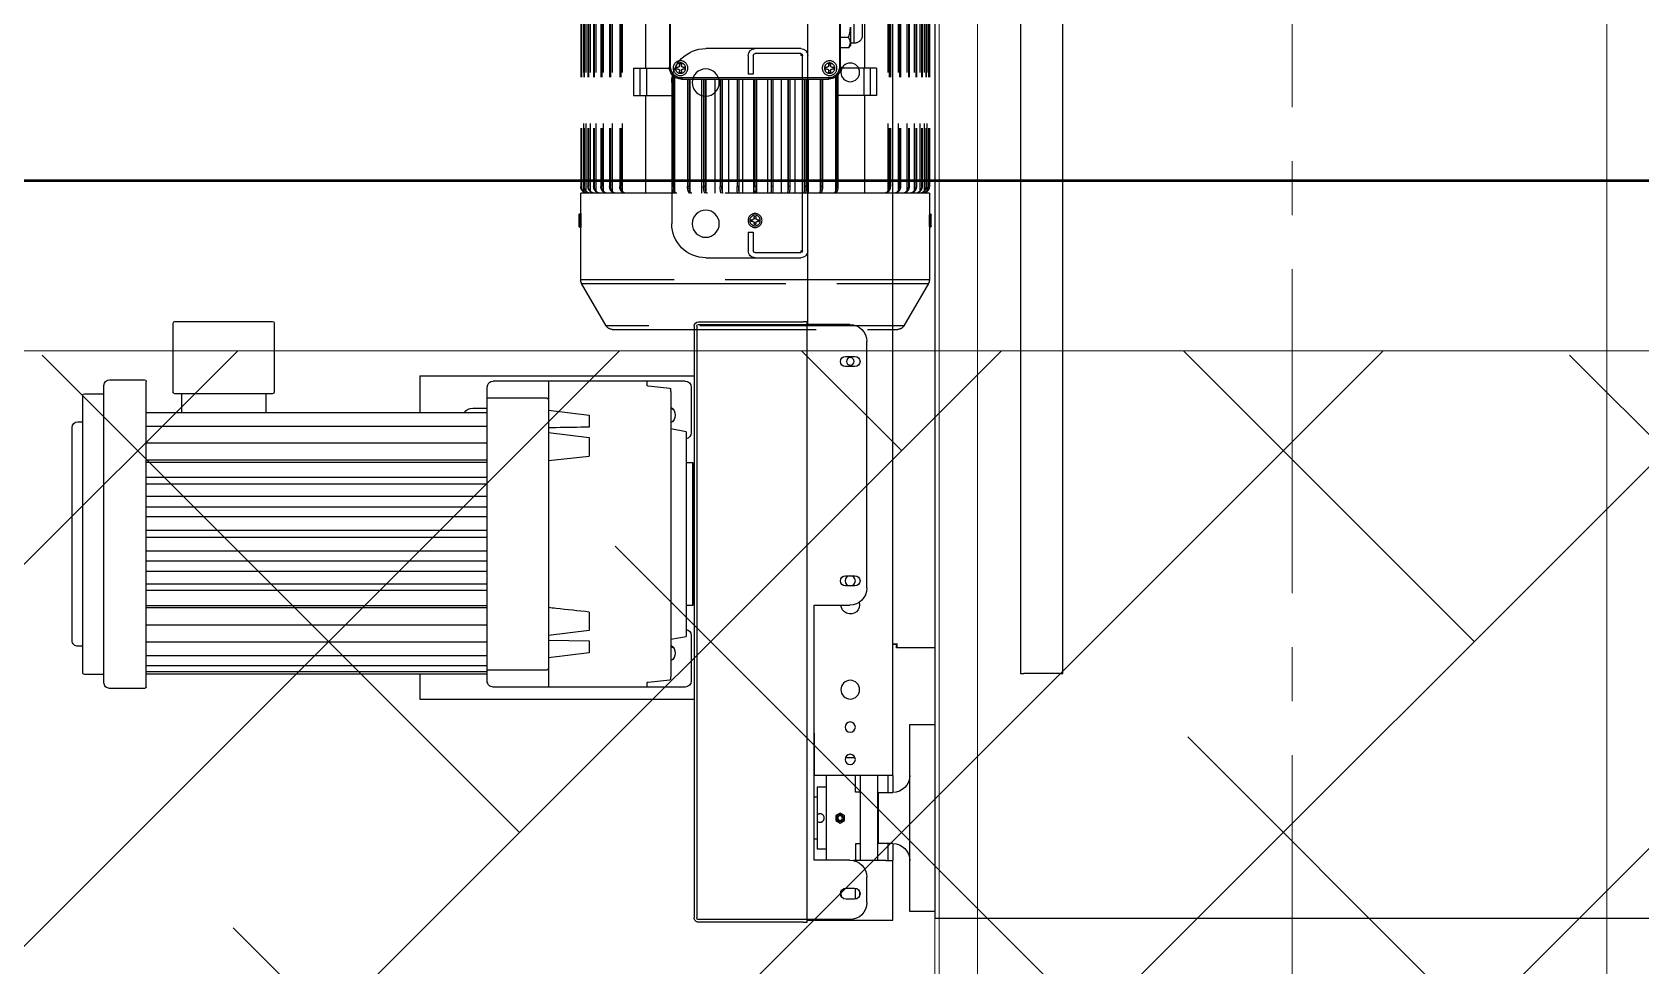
# Model space of a CAD drawing. Header units: millimetres. Extents: x 163705 to 1616509, y 81827 to 302547.
# Drawn here: x 225118 to 226064, y 147198 to 147747 of the extents above; entities that cross this region are included whole.
import ezdxf

# ---------------------------------------------------------------- set-up
doc = ezdxf.new("R2010")
doc.units = ezdxf.units.MM
doc.header["$LTSCALE"] = 10
doc.linetypes.add('ACAD_ISO02W100', pattern=[15, 12, -3])
doc.linetypes.add('CENTER2', pattern=[28.575, 19.05, -3.175, 3.175, -3.175])
for name, color, linetype, lineweight in [('1-中心线', 1, 'CENTER2', 0), ('1-填充', 8, 'Continuous', 18), ('1-虚线', 8, 'ACAD_ISO02W100', 0), ('1-设备轮廓', 2, 'Continuous', 18)]:
    doc.layers.add(name, color=color, linetype=linetype, lineweight=lineweight)

# ---------------------------------------------------------------- blocks, each defined once
blk = doc.blocks.new('A$C5A5F0ED2')
at = {"layer": '1-填充'}
h = blk.add_hatch(dxfattribs=at)
h.set_pattern_fill('ANSI38', color=256, scale=50)
h.paths.add_polyline_path([(100, 100), (5900, 100), (5900, 1900), (100, 1900)])
h.paths.add_polyline_path([(675, 1000.01, 1), (1325, 1000.01, 1)], flags=16)
h.paths.add_polyline_path([(3325, 1000, 0.677608), (2764.3, 776.23, 0.677608)], flags=16)
h.paths.add_polyline_path([(5325, 1000.01, 0.677608), (4764.3, 776.24, 0.677608)], flags=16)
for points in [[(0, 0), (6000, 0), (6000, 2000), (0, 2000)], [(100, 100), (5900, 100), (5900, 1900), (100, 1900)]]:
    blk.add_lwpolyline(points, close=True, dxfattribs=at)
blk = doc.blocks.new('A$C7121566b')
at = {"layer": '1-设备轮廓', "lineweight": 50, "ltscale": 5}
blk.add_lwpolyline([(4499.65, 7100.13), (47799.65, 7100.13)], dxfattribs=at)
blk.add_blockref('A$C5A5F0ED2', (10999.65, 5100.13))
blk = doc.blocks.new('A$Cb1654539')
at = {"lineweight": 25}
for p, q in [((-53.91, 342.03), (-68.34, 317.04)), ((121.13, 342.03), (-53.91, 342.03)), ((-50.36, 344.08), (117.58, 344.08)), ((135.56, 317.04), (121.13, 342.03)), ((-68.89, 314.99), (-68.89, 284.13)), ((136.11, 314.99), (-68.89, 314.99)), ((-68.34, 317.04), (135.56, 317.04)), ((136.11, 284.13), (136.11, 314.99)), ((-68.93, 284.18), (-68.93, 275.98)), ((136.15, 275.98), (136.15, 284.18)), ((-69.92, 276.97), (-69.92, 283.2)), ((-68.89, 275.98), (-68.89, 264.08)), ((31.2, 280.33), (31.2, 279.84)), ((32.13, 280.58), (31.44, 280.58)), ((31.44, 279.59), (32.13, 279.59)), ((33.12, 282.25), (33.12, 281.56)), ((33.12, 278.61), (33.12, 277.92)), ((33.85, 282.49), (33.36, 282.49)), ((33.36, 277.67), (33.85, 277.67)), ((34.1, 281.56), (34.1, 282.25)), ((34.1, 277.92), (34.1, 278.61)), ((35.77, 280.58), (35.08, 280.58)), ((35.08, 279.59), (35.77, 279.59)), ((36.02, 279.84), (36.02, 280.33)), ((136.11, 264.08), (136.11, 275.98)), ((137.13, 283.2), (137.13, 276.97)), ((136.11, 264.08), (-68.89, 264.08)), ((-68.89, 75.7), (-68.89, 259.98)), ((-68.35, 259.98), (-68.45, 259.98)), ((-68.45, 75.7), (-68.45, 259.98)), ((-68.35, 75.7), (-68.35, 259.98)), ((-67.87, 262.09), (-67.87, 262.7)), ((-67.33, 72.99), (-67.33, 262.7)), ((-66.82, 259.98), (-67.02, 259.98)), ((-67.02, 75.7), (-67.02, 259.98)), ((-66.82, 75.7), (-66.82, 259.98)), ((-65.82, 72.99), (-65.82, 262.7)), ((-64.33, 259.98), (-64.63, 259.98)), ((-64.63, 75.7), (-64.63, 259.98)), ((-64.33, 75.7), (-64.33, 259.98)), ((-63.35, 72.99), (-63.35, 262.7)), ((-60.89, 259.98), (-61.29, 259.98)), ((-61.29, 75.7), (-61.29, 259.98)), ((-60.89, 75.7), (-60.89, 259.98)), ((-59.95, 72.99), (-59.95, 262.7)), ((-56.55, 259.98), (-57.03, 259.98)), ((-57.03, 75.7), (-57.03, 259.98)), ((-56.55, 75.7), (-56.55, 259.98)), ((-55.64, 72.99), (-55.64, 262.7)), ((-51.9, 75.7), (-51.9, 259.98)), ((-51.33, 259.98), (-51.9, 259.98)), ((-51.33, 75.7), (-51.33, 259.98)), ((-50.48, 72.99), (-50.48, 262.7)), ((-45.3, 259.98), (-45.95, 259.98)), ((-45.95, 75.7), (-45.95, 259.98)), ((-45.3, 75.7), (-45.3, 259.98)), ((-44.51, 72.99), (-44.51, 262.7)), ((-30.87, 206.48), (-30.87, 264.08)), ((-15.16, 194.25), (-15.16, 259.98)), ((-14.26, 259.98), (-15.16, 259.98)), ((-14.26, 195.19), (-14.26, 259.98)), ((-13.77, 195.58), (-13.77, 262.7)), ((-6.09, 196.97), (-6.09, 259.98)), ((-5.14, 259.98), (-6.09, 259.98)), ((-5.33, 263.53), (-5.33, 264.08)), ((-5.14, 196.97), (-5.14, 259.98)), ((-4.75, 196.97), (-4.75, 262.7)), ((2.16, 196.97), (2.16, 264.08)), ((4.34, 259.98), (3.36, 259.98)), ((3.36, 196.97), (3.36, 259.98)), ((4.34, 196.97), (4.34, 259.98)), ((4.64, 196.97), (4.64, 262.7)), ((9.95, 196.97), (9.95, 264.08)), ((14.11, 259.98), (13.11, 259.98)), ((13.11, 196.97), (13.11, 259.98)), ((14.11, 196.97), (14.11, 259.98)), ((14.31, 196.97), (14.31, 262.7)), ((17.97, 196.97), (17.97, 264.08)), ((23.05, 196.97), (23.05, 259.98)), ((24.07, 259.98), (23.05, 259.98)), ((24.07, 196.97), (24.07, 259.98)), ((24.17, 196.97), (24.17, 262.7)), ((26.14, 196.97), (26.14, 264.08)), ((32.83, 264.08), (32.83, 196.97)), ((33.1, 262.7), (33.1, 259.98)), ((34.12, 259.98), (33.1, 259.98)), ((33.1, 196.97), (33.1, 259.98)), ((34.12, 259.98), (34.12, 262.7)), ((34.12, 196.97), (34.12, 259.98)), ((34.38, 196.97), (34.38, 264.08)), ((41.07, 264.08), (41.07, 196.97)), ((43.04, 196.97), (43.04, 262.7)), ((44.16, 259.98), (43.14, 259.98)), ((43.14, 196.97), (43.14, 259.98)), ((44.16, 196.97), (44.16, 259.98)), ((49.24, 264.08), (49.24, 196.97)), ((52.9, 196.97), (52.9, 262.7)), ((53.1, 196.97), (53.1, 259.98)), ((54.11, 259.98), (53.1, 259.98)), ((54.11, 196.97), (54.11, 259.98)), ((57.26, 264.08), (57.26, 196.97)), ((62.57, 196.97), (62.57, 262.7)), ((62.87, 196.97), (62.87, 259.98)), ((63.85, 259.98), (62.87, 259.98)), ((63.85, 196.97), (63.85, 259.98)), ((65.05, 264.08), (65.05, 196.97)), ((71.97, 196.97), (71.97, 262.7)), ((72.36, 196.97), (72.36, 259.98)), ((73.31, 259.98), (72.36, 259.98)), ((72.54, 264.08), (72.54, 263.53)), ((73.31, 196.97), (73.31, 259.98)), ((80.99, 195.58), (80.99, 262.7)), ((81.47, 195.19), (81.47, 259.98)), ((82.38, 259.98), (81.47, 259.98)), ((82.38, 194.25), (82.38, 259.98)), ((98.08, 264.08), (98.08, 206.48)), ((111.72, 72.99), (111.72, 262.7)), ((113.17, 259.98), (112.52, 259.98)), ((112.52, 75.7), (112.52, 259.98)), ((113.17, 75.7), (113.17, 259.98)), ((117.7, 72.99), (117.7, 262.7)), ((118.55, 75.7), (118.55, 259.98)), ((119.12, 259.98), (118.55, 259.98)), ((119.12, 75.7), (119.12, 259.98)), ((122.86, 72.99), (122.86, 262.7)), ((123.76, 75.7), (123.76, 259.98)), ((124.25, 259.98), (123.76, 259.98)), ((124.25, 75.7), (124.25, 259.98)), ((127.16, 72.99), (127.16, 262.7)), ((128.11, 75.7), (128.11, 259.98)), ((128.5, 259.98), (128.11, 259.98)), ((128.5, 75.7), (128.5, 259.98)), ((130.56, 72.99), (130.56, 262.7)), ((131.55, 75.7), (131.55, 259.98)), ((131.84, 259.98), (131.55, 259.98)), ((131.84, 75.7), (131.84, 259.98)), ((133.03, 72.99), (133.03, 262.7)), ((134.24, 259.98), (134.04, 259.98)), ((134.04, 75.7), (134.04, 259.98)), ((134.24, 75.7), (134.24, 259.98)), ((134.54, 72.99), (134.54, 262.7)), ((135.08, 262.09), (135.08, 262.7)), ((135.56, 75.7), (135.56, 259.98)), ((135.66, 259.98), (135.56, 259.98)), ((135.66, 75.7), (135.66, 259.98)), ((136.11, 75.7), (136.11, 259.98)), ((-37.83, 190.48), (-37.83, 206.48)), ((-37.83, 206.48), (-34.05, 206.48)), ((-34.05, 190.48), (-34.05, 206.48)), ((-34.05, 206.48), (-30.27, 206.48)), ((-30.27, 206.48), (-15.16, 206.48)), ((-30.27, 190.48), (-30.27, 206.48)), ((97.49, 206.48), (82.38, 206.48)), ((97.49, 190.48), (97.49, 206.48)), ((101.27, 206.48), (97.49, 206.48)), ((101.27, 190.48), (101.27, 206.48)), ((105.05, 206.48), (101.27, 206.48)), ((105.05, 190.48), (105.05, 206.48)), ((-37.83, 190.48), (-34.05, 190.48)), ((-34.05, 190.48), (-30.27, 190.48)), ((-30.87, 142.48), (-30.87, 190.48)), ((-30.27, 190.48), (-16.7, 190.48)), ((-16.02, 189.74), (-16.74, 189.74)), ((-16.74, 103.51), (-16.74, 189.74)), ((-16.02, 189.74), (-16.02, 103.51)), ((-12.78, 190.73), (-12.78, 190.21)), ((-11.79, 190.99), (-12.52, 190.99)), ((-12.52, 189.95), (-11.79, 189.95)), ((-10.75, 192.76), (-10.75, 192.03)), ((-9.97, 193.02), (-10.49, 193.02)), ((-9.71, 192.03), (-9.71, 192.76)), ((-9.51, 196.25), (-9.51, 196.97)), ((-9.51, 196.97), (76.73, 196.97)), ((76.73, 196.25), (-9.51, 196.25)), ((-7.94, 190.99), (-8.67, 190.99)), ((-8.67, 189.95), (-7.94, 189.95)), ((-7.68, 190.21), (-7.68, 190.73)), ((74.9, 190.73), (74.9, 190.21)), ((75.89, 190.99), (75.16, 190.99)), ((75.16, 189.95), (75.89, 189.95)), ((76.73, 196.25), (76.73, 196.97)), ((76.93, 192.76), (76.93, 192.03)), ((77.71, 193.02), (77.19, 193.02)), ((77.97, 192.03), (77.97, 192.76)), ((79.74, 190.99), (79.01, 190.99)), ((79.01, 189.95), (79.74, 189.95)), ((80, 190.21), (80, 190.73)), ((83.95, 189.74), (83.23, 189.74)), ((83.23, 103.51), (83.23, 189.74)), ((97.49, 190.48), (83.92, 190.48)), ((83.95, 189.74), (83.95, 103.51)), ((101.27, 190.48), (97.49, 190.48)), ((98.08, 190.48), (98.08, 142.48)), ((105.05, 190.48), (101.27, 190.48)), ((-10.75, 188.9), (-10.75, 188.18)), ((-10.49, 187.92), (-9.97, 187.92)), ((-9.71, 188.18), (-9.71, 188.9)), ((76.93, 188.9), (76.93, 188.18)), ((77.19, 187.92), (77.71, 187.92)), ((77.97, 188.18), (77.97, 188.9)), ((88.55, 178.5), (83.95, 178.5)), ((88.55, 172.44), (83.95, 172.44)), ((89.69, 176.87), (88.55, 178.5)), ((89.69, 175.47), (89.69, 176.87)), ((91.81, 175.82), (89.69, 175.82)), ((89.69, 166.38), (89.69, 175.47)), ((91.81, 175.82), (91.81, 156.93)), ((96.76, 171.9), (96.76, 160.85))]:
    blk.add_line(p, q, dxfattribs=at)
for centre, radius in [((33.61, 280.08), 4.1), ((33.61, 280.08), 3.12), ((-10.23, 190.47), 4.34), ((-10.23, 190.47), 3.04), ((77.45, 190.47), 4.34), ((77.45, 190.47), 3.04)]:
    blk.add_circle(centre, radius, dxfattribs=at)
for centre, radius, start, end in [((-50.36, 339.98), 4.1, 90, 150), ((117.58, 339.98), 4.1, 30, 90), ((-64.79, 314.99), 4.1, 150, 180), ((132.01, 314.99), 4.1, 0, 30), ((-68.93, 283.2), 0.984, 90, 180), ((-171.34, 280.08), 102.53, 357.70834, 2.26369), ((136.15, 283.2), 0.984, 0, 90), ((-68.93, 276.97), 0.984, 180, 270), ((31.44, 280.33), 0.246, 90, 180), ((31.44, 279.84), 0.246, 180, 270), ((32.13, 281.56), 0.984, 270, 0), ((32.13, 278.61), 0.984, 0, 90), ((33.36, 282.25), 0.246, 90, 180), ((33.36, 277.92), 0.246, 180, 270), ((33.85, 282.25), 0.246, 0, 90), ((33.85, 277.92), 0.246, 270, 0), ((35.08, 281.56), 0.984, 180, 270), ((35.08, 278.61), 0.984, 90, 180), ((35.77, 280.33), 0.246, 0, 90), ((35.77, 279.84), 0.246, 270, 0), ((136.15, 276.97), 0.984, 270, 0), ((-64.79, 259.98), 4.1, 138.59038, 180), ((-64.34, 259.99), 4.11, 138.75419, 180.01878), ((-64.24, 259.99), 4.11, 138.75419, 180.01878), ((-64.79, 259.98), 4.1, 90, 138.59038), ((-62.88, 259.99), 4.15, 139.24653, 180.07379), ((-62.68, 259.99), 4.15, 139.24653, 180.07379), ((-60.42, 260), 4.21, 140.06995, 180.16101), ((-60.12, 260), 4.21, 140.06995, 180.16101), ((-56.99, 260), 4.3, 141.22836, 180.27389), ((-56.6, 260), 4.3, 141.22836, 180.27389), ((-52.6, 260.01), 4.43, 142.72643, 180.40351), ((-52.12, 260.01), 4.43, 142.72643, 180.40351), ((-47.3, 260.03), 4.6, 144.56872, 180.53896), ((-46.73, 260.03), 4.6, 144.56872, 180.53896), ((-41.11, 260.04), 4.84, 146.7586, 180.66779), ((-40.46, 260.04), 4.84, 146.7586, 180.66779), ((-7.92, 260.09), 7.24, 158.93163, 180.86347), ((-7.02, 260.09), 7.24, 158.93163, 180.86347), ((2.65, 260.1), 8.74, 162.75489, 180.78466), ((3.6, 260.1), 8.74, 162.75489, 180.78466), ((14.7, 260.11), 11.34, 166.82817, 180.64924), ((15.68, 260.11), 11.34, 166.82817, 180.64924), ((29.77, 260.12), 16.66, 171.10149, 180.46412), ((30.77, 260.12), 16.66, 171.10149, 180.46412), ((55.95, 260.12), 32.9, 175.51471, 180.24195), ((56.97, 260.12), 32.9, 175.51471, 180.24195), ((10.24, 260.12), 32.9, 359.75805, 4.48529), ((11.26, 260.12), 32.9, 359.75805, 4.48529), ((36.44, 260.12), 16.66, 359.53588, 8.89851), ((37.45, 260.12), 16.66, 359.53588, 8.89851), ((51.54, 260.11), 11.34, 359.35076, 13.17183), ((52.52, 260.11), 11.34, 359.35076, 13.17183), ((63.62, 260.1), 8.74, 359.21534, 17.24511), ((64.56, 260.1), 8.74, 359.21534, 17.24511), ((74.23, 260.09), 7.24, 359.13653, 21.06837), ((75.14, 260.09), 7.24, 359.13653, 21.06837), ((107.67, 260.04), 4.84, 359.33221, 33.2414), ((108.32, 260.04), 4.84, 359.33221, 33.2414), ((113.95, 260.03), 4.6, 359.46104, 35.43128), ((114.52, 260.03), 4.6, 359.46104, 35.43128), ((119.34, 260.01), 4.43, 359.59649, 37.27357), ((119.82, 260.01), 4.43, 359.59649, 37.27357), ((123.81, 260), 4.3, 359.72611, 38.77164), ((124.2, 260), 4.3, 359.72611, 38.77164), ((127.34, 260), 4.21, 359.83899, 39.93005), ((127.64, 260), 4.21, 359.83899, 39.93005), ((132.01, 259.98), 4.1, 41.40962, 90), ((129.89, 259.99), 4.15, 359.92621, 40.75347), ((130.09, 259.99), 4.15, 359.92621, 40.75347), ((131.45, 259.99), 4.11, 359.98122, 41.24581), ((131.55, 259.99), 4.11, 359.98122, 41.24581), ((132.01, 259.98), 4.1, 0, 41.40962), ((-9.51, 189.74), 7.23, 90, 180), ((-9.51, 189.74), 6.51, 90, 180), ((-12.52, 190.73), 0.26, 90, 180), ((-12.52, 190.21), 0.26, 180, 270), ((-11.79, 192.03), 1.04, 270, 0), ((-11.79, 188.9), 1.04, 0, 90), ((-10.49, 192.76), 0.26, 90, 180), ((-9.97, 192.76), 0.26, 0, 90), ((-8.67, 192.03), 1.04, 180, 270), ((-8.67, 188.9), 1.04, 90, 180), ((-7.94, 190.73), 0.26, 0, 90), ((-7.94, 190.21), 0.26, 270, 0), ((75.16, 190.73), 0.26, 90, 180), ((75.16, 190.21), 0.26, 180, 270), ((75.89, 192.03), 1.04, 270, 0), ((75.89, 188.9), 1.04, 0, 90), ((76.73, 189.74), 7.23, 0, 90), ((76.73, 189.74), 6.51, 0, 90), ((77.19, 192.76), 0.26, 90, 180), ((77.71, 192.76), 0.26, 360, 90), ((79.01, 192.03), 1.04, 180, 270), ((79.01, 188.9), 1.04, 90, 180), ((79.74, 190.73), 0.26, 0, 90), ((79.74, 190.21), 0.26, 270, 0), ((-10.49, 188.18), 0.26, 180, 270), ((-9.97, 188.18), 0.26, 270, 0), ((77.19, 188.18), 0.26, 180, 270), ((77.71, 188.18), 0.26, 270, 0), ((91.81, 170.74), 5.09, 13.21264, 90)]:
    blk.add_arc(centre, radius, start, end, dxfattribs=at)
for centre, ratio, start_param, end_param in [((-64.37, 259.98), 0.9937, 0, 0.848062), ((-64.26, 259.98), 0.99667, 0, 0.848062), ((-63.01, 259.98), 0.977829, 0, 0.848062), ((-62.79, 259.98), 0.983741, 0, 0.848062), ((-60.72, 259.98), 0.952542, 0, 0.848062), ((-60.39, 259.98), 0.961339, 0, 0.848062), ((-57.52, 259.98), 0.918081, 0, 0.848062), ((-57.09, 259.98), 0.929678, 0, 0.848062), ((-53.44, 259.98), 0.874779, 0, 0.848062), ((-52.91, 259.98), 0.889064, 0, 0.848062), ((-48.52, 259.98), 0.823052, 0, 0.848062), ((-47.9, 259.98), 0.839887, 0, 0.848062), ((-42.81, 259.98), 0.763398, 0, 0.848062), ((-42.1, 259.98), 0.782622, 0, 0.848062), ((-13.27, 259.98), 0.458034, 0, 0.848062), ((-12.28, 259.98), 0.484759, 0, 0.848062), ((-4.56, 259.98), 0.368685, 0, 0.848062), ((-3.53, 259.98), 0.396682, 0, 0.848062), ((4.51, 259.98), 0.275786, 0, 0.848062), ((5.58, 259.98), 0.304784, 0, 0.848062), ((13.86, 259.98), 0.18023, 0, 0.848062), ((14.96, 259.98), 0.209951, 0, 0.848062), ((23.41, 259.98), 0.082939, 0, 0.848062), ((24.52, 259.98), 0.113096, 0, 0.848062), ((33.05, 259.98), 0.015152, 5.435123, 6.283185), ((34.17, 259.98), 0.015152, 0, 0.848062), ((42.7, 259.98), 0.113096, 5.435123, 6.283185), ((43.81, 259.98), 0.082939, 5.435123, 6.283185), ((52.26, 259.98), 0.209951, 5.435123, 6.283185), ((53.35, 259.98), 0.18023, 5.435123, 6.283185), ((61.64, 259.98), 0.304784, 5.435123, 6.283185), ((62.71, 259.98), 0.275786, 5.435123, 6.283185), ((70.75, 259.98), 0.396682, 5.435123, 6.283185), ((71.78, 259.98), 0.368685, 5.435123, 6.283185), ((79.5, 259.98), 0.484759, 5.435123, 6.283185), ((80.49, 259.98), 0.458034, 5.435123, 6.283185), ((109.32, 259.98), 0.782622, 5.435123, 6.283185), ((110.03, 259.98), 0.763398, 5.435123, 6.283185), ((115.11, 259.98), 0.839887, 5.435123, 6.283185), ((115.74, 259.98), 0.823052, 5.435123, 6.283185), ((120.13, 259.98), 0.889064, 5.435123, 6.283185), ((120.65, 259.98), 0.874779, 5.435123, 6.283185), ((124.3, 259.98), 0.929678, 5.435123, 6.283185), ((124.73, 259.98), 0.918081, 5.435123, 6.283185), ((127.61, 259.98), 0.961339, 5.435123, 6.283185), ((127.93, 259.98), 0.952542, 5.435123, 6.283185), ((130.01, 259.98), 0.983741, 5.435123, 6.283185), ((130.23, 259.98), 0.977829, 5.435123, 6.283185), ((131.48, 259.98), 0.99667, 5.435123, 6.283185), ((131.59, 259.98), 0.9937, 5.435123, 6.283185)]:
    blk.add_ellipse(centre, major_axis=(0, 4.1), ratio=ratio, start_param=start_param, end_param=end_param, dxfattribs=at)
for points, knots in [([(136.11, 275.98), (136.11, 276.03), (136.1, 276.12), (136.08, 276.83), (136.05, 277.87), (136.03, 279.17), (136.02, 280.57), (136.04, 281.91), (136.07, 283.06), (136.09, 283.84), (136.11, 284.21), (136.11, 284.15), (136.11, 284.13)], [0, 0, 0, 0, 0.880637, 1.761257, 2.642319, 3.52367, 4.40454, 5.28491, 6.165541, 7.046787, 7.928042, 8.20633, 8.20633, 8.20633, 8.20633]), ([(88.55, 178.5), (88.86, 178.01), (89.5, 177.03), (89.62, 175.99), (89.69, 175.47)], [0, 0, 0, 0, 1.619128, 3.280618, 3.280618, 3.280618, 3.280618]), ([(89.69, 175.47), (89.68, 175.37), (89.67, 174.81), (89.4, 173.78), (88.83, 172.89), (88.55, 172.44)], [0, 0, 0, 0, 0.321217, 1.785505, 3.286132, 3.286132, 3.286132, 3.286132]), ([(88.55, 172.44), (88.72, 171.93), (89.12, 170.7), (89.58, 168.67), (89.65, 167.15), (89.69, 166.38)], [0, 0, 0, 0, 1.613588, 3.884306, 6.194764, 6.194764, 6.194764, 6.194764])]:
    blk.add_open_spline(points, degree=3, knots=knots, dxfattribs=at)
blk = doc.blocks.new('A$Ce0621208')
for p, q in [((1899.79, 815.05), (-1114.06, 815.05)), ((1899.79, 812.55), (-1114.06, 812.55)), ((-954.06, 790.05), (1649.79, 790.05)), ((-954.06, 420.05), (1649.79, 420.05))]:
    blk.add_line(p, q)
at = {"layer": '1-中心线'}
blk.add_line((-1187.96, 605.05), (1951.97, 605.05), dxfattribs=at)
blk = doc.blocks.new('G$C126DDED6')
at = {"rotation": 90}
blk.add_blockref('A$Ce0621208', (1640.05, 2164.12), dxfattribs=at)
at = {"layer": '1-虚线'}
blk.add_blockref('A$Cb1654539', (685.59, 1238.98), dxfattribs=at)
blk = doc.blocks.new('11')
at = {"lineweight": 25}
for p, q in [((2101.49, -640.15), (2101.49, -643.07)), ((2233.49, -643.07), (2233.49, -640.15)), ((2084.99, -644.07), (2084.99, -655.52)), ((2249.99, -655.52), (2249.99, -644.07)), ((2076.74, -658.82), (2076.74, -679.42)), ((2258.24, -679.42), (2258.24, -658.82)), ((2095.93, -680.42), (2095.93, -880.85)), ((2103.95, -680.42), (2103.95, -880.85)), ((2113.84, -680.42), (2113.84, -880.85)), ((2124.04, -880.85), (2124.04, -680.42)), ((2125.29, -680.42), (2125.29, -880.85)), ((2134.26, -880.85), (2134.26, -680.42)), ((2137.96, -680.42), (2137.96, -880.85)), ((2145.49, -880.85), (2145.49, -680.42)), ((2151.46, -680.42), (2151.46, -880.85)), ((2157.39, -880.85), (2157.39, -680.42)), ((2165.38, -880.85), (2165.38, -680.42)), ((2169.59, -880.85), (2169.59, -680.42)), ((2177.59, -880.85), (2177.59, -680.42)), ((2183.52, -880.85), (2183.52, -680.42)), ((2189.48, -880.85), (2189.48, -680.42)), ((2197.02, -880.85), (2197.02, -680.42)), ((2200.71, -880.85), (2200.71, -680.42)), ((2209.69, -880.85), (2209.69, -680.42)), ((2210.93, -880.85), (2210.93, -680.42)), ((2221.14, -880.85), (2221.14, -680.42)), ((2231.03, -880.85), (2231.03, -680.42)), ((2239.04, -880.85), (2239.04, -680.42)), ((2244.95, -880.85), (2244.95, -680.42)), ((2248.57, -880.85), (2248.57, -680.42)), ((2249.79, -880.85), (2249.79, -680.42)), ((2042.49, -697.21), (2042.49, -754.63)), ((2084, -696.22), (2043.48, -696.22)), ((2084.99, -754.63), (2084.99, -697.21)), ((2084.99, -701.17), (2095.93, -701.17)), ((2043.48, -755.62), (2084, -755.62)), ((2084.99, -750.67), (2095.93, -750.67)), ((2074.49, -841.32), (2095.93, -841.32)), ((2074.49, -841.32), (2074.49, -1002.57)), ((2249.79, -841.32), (2264.49, -841.32)), ((2264.49, -841.32), (2264.49, -1002.57)), ((2093.49, -872.32), (2093.49, -880.85)), ((2077.49, -916.85), (2077.49, -884.45)), ((2087.47, -880.85), (2081.09, -880.85)), ((2087.47, -880.85), (2087.47, -915.85)), ((2096.12, -880.85), (2087.47, -880.85)), ((2238.77, -880.85), (2096.21, -880.85)), ((2243.63, -880.85), (2238.86, -880.85)), ((2244.95, -880.85), (2243.63, -880.85)), ((2246.71, -880.85), (2244.95, -880.85)), ((2248.57, -880.85), (2246.71, -880.85)), ((2247.5, -915.85), (2247.5, -880.85)), ((2249.79, -880.85), (2248.57, -880.85)), ((2253.89, -880.85), (2249.79, -880.85)), ((2257.49, -916.85), (2257.49, -884.45)), ((2077.49, -974.85), (2077.49, -916.85)), ((2077.49, -916.85), (2083.58, -916.85)), ((2083.58, -916.85), (2088.07, -916.85)), ((2094.69, -916.85), (2097.64, -940.85)), ((2107.83, -916.85), (2110.78, -940.85)), ((2124.23, -916.85), (2121.64, -940.85)), ((2224.2, -940.85), (2227.15, -916.85)), ((2229.98, -916.85), (2230.34, -940.85)), ((2237.34, -940.85), (2240.28, -916.85)), ((2246.99, -916.85), (2251.39, -916.85)), ((2251.39, -916.85), (2257.49, -916.85)), ((2257.49, -974.85), (2257.49, -916.85)), ((2097.64, -940.85), (2104.63, -940.85)), ((2110.78, -940.85), (2121.64, -940.85)), ((2213.33, -940.85), (2224.2, -940.85)), ((2230.34, -940.85), (2237.34, -940.85)), ((2080.25, -974.85), (2077.49, -974.85)), ((2077.49, -997.25), (2077.49, -974.85)), ((2081.84, -988.17), (2080.43, -975.53)), ((2254.54, -975.53), (2253.13, -988.17)), ((2257.49, -974.85), (2254.73, -974.85)), ((2257.49, -997.25), (2257.49, -974.85)), ((1901.99, -989.32), (1984.99, -989.32)), ((2083.58, -988.85), (2082.03, -988.85)), ((2083.58, -988.85), (2094.02, -988.85)), ((2094.02, -988.85), (2104.45, -988.85)), ((2104.45, -988.85), (2106.57, -988.85)), ((2107.29, -997.85), (2105.69, -988.85)), ((2106.57, -988.85), (2228.41, -988.85)), ((2229.29, -988.85), (2227.69, -997.85)), ((2228.41, -988.85), (2230.53, -988.85)), ((2230.53, -988.85), (2240.96, -988.85)), ((2240.96, -988.85), (2251.39, -988.85)), ((2252.95, -988.85), (2251.39, -988.85)), ((2081.09, -1000.85), (2107.89, -1000.85)), ((2107.29, -997.85), (2120.54, -997.85)), ((2120.54, -997.85), (2214.43, -997.85)), ((2125.49, -997.85), (2125.49, -1001.57)), ((2125.49, -1001.57), (2126.27, -1002.35)), ((2125.49, -1001.57), (2209.49, -1001.57)), ((2126.27, -1002.35), (2208.71, -1002.35)), ((2150.03, -1002.35), (2150.03, -1002.57)), ((2184.95, -1002.57), (2184.95, -1002.35)), ((2208.71, -1002.35), (2209.49, -1001.57)), ((2209.49, -1001.57), (2209.49, -997.85)), ((2214.43, -997.85), (2227.69, -997.85)), ((2227.09, -1000.85), (2253.89, -1000.85)), ((1881.99, -1038.32), (1881.99, -1009.32)), ((2004.99, -1009.32), (2004.99, -1038.32)), ((2042.74, -1005.07), (2042.74, -1066.57)), ((2044.24, -1005.07), (2044.24, -1066.57)), ((2045.24, -1002.57), (2393.24, -1002.57)), ((2045.24, -1004.07), (2393.24, -1004.07)), ((2394.24, -1066.57), (2394.24, -1005.07)), ((2395.74, -1066.57), (2395.74, -1005.07)), ((1881.99, -1065.32), (1881.99, -1038.32)), ((1884.99, -1065.32), (1884.99, -1038.32)), ((1885.99, -1034.32), (1896.99, -1034.32)), ((1885.99, -1037.32), (1896.99, -1037.32)), ((1896.99, -1037.32), (1896.99, -1034.32)), ((1989.99, -1034.32), (2000.99, -1034.32)), ((1989.99, -1034.32), (1989.99, -1037.32)), ((1989.99, -1037.32), (2000.99, -1037.32)), ((2001.99, -1038.32), (2001.99, -1065.32)), ((2004.99, -1038.32), (2004.99, -1065.32)), ((1884.99, -1065.32), (1885.99, -1065.32)), ((1885.99, -1066.32), (1885.99, -1065.32)), ((2000.99, -1066.32), (1885.99, -1066.32)), ((2000.99, -1065.32), (2000.99, -1066.32)), ((2000.99, -1065.32), (2001.99, -1065.32)), ((2042.74, -1069.07), (2042.74, -1066.57)), ((2044.24, -1066.57), (2044.24, -1069.07)), ((2394.24, -1069.07), (2394.24, -1066.57)), ((2395.74, -1066.57), (2395.74, -1069.07)), ((1885.99, -1069.32), (1800.99, -1069.32)), ((2000.99, -1069.32), (1885.99, -1069.32)), ((2044.24, -1069.32), (2000.99, -1069.32)), ((2044.24, -1069.07), (2042.74, -1069.07)), ((2394.24, -1069.07), (2044.24, -1069.07)), ((2044.24, -1070.07), (2044.24, -1069.07)), ((2044.24, -1094.07), (2044.24, -1070.07)), ((2359.24, -1073.07), (2209.24, -1073.07)), ((2209.24, -1073.07), (2209.24, -1094.07)), ((2284.49, -1073.32), (2284.49, -1073.07)), ((2309.49, -1073.32), (2284.49, -1073.32)), ((2309.49, -1115.32), (2309.49, -1073.32)), ((2316.21, -1074.82), (2316.21, -1080.32)), ((2316.21, -1074.82), (2332.66, -1074.82)), ((2321.99, -1073.07), (2321.99, -1074.82)), ((2332.66, -1074.82), (2336.32, -1074.82)), ((2336.32, -1074.82), (2352.77, -1074.82)), ((2346.99, -1074.82), (2346.99, -1073.07)), ((2352.77, -1080.32), (2352.77, -1074.82)), ((2359.24, -1094.07), (2359.24, -1073.07)), ((2395.74, -1069.07), (2394.24, -1069.07)), ((2394.24, -1070.07), (2394.24, -1069.07)), ((2394.49, -1069.32), (2394.24, -1069.32)), ((2394.24, -1094.07), (2394.24, -1070.07)), ((2394.49, -1072.32), (2394.24, -1072.32)), ((2394.49, -1073.32), (2394.24, -1073.32)), ((2394.49, -1069.32), (2394.49, -1072.32)), ((2394.49, -1073.32), (2394.49, -1072.32)), ((2394.49, -1073.32), (2394.49, -1115.32)), ((2359.24, -1080.32), (2309.49, -1080.32)), ((2331.55, -1088.32), (2333.02, -1085.77)), ((2333.02, -1085.77), (2335.96, -1085.77)), ((2335.96, -1085.77), (2337.44, -1088.32)), ((2062.99, -1091.57), (2062.99, -1097.07)), ((2068.99, -1097.07), (2068.99, -1091.57)), ((2191.99, -1091.57), (2191.99, -1097.07)), ((2197.99, -1097.07), (2197.99, -1091.57)), ((2298.87, -1091.54), (2298.87, -1097.1)), ((2333.02, -1090.87), (2331.55, -1088.32)), ((2335.96, -1090.87), (2333.02, -1090.87)), ((2337.44, -1088.32), (2335.96, -1090.87)), ((2359.49, -1115.32), (2359.49, -1096.29)), ((2375.74, -1091.82), (2375.74, -1096.82)), ((2382.24, -1096.82), (2382.24, -1091.82)), ((2199.24, -1104.07), (2054.24, -1104.07)), ((2319.26, -1097.32), (2309.49, -1097.32)), ((2309.49, -1100.18), (2359.49, -1100.18)), ((2319.26, -1100.18), (2319.26, -1097.32)), ((2349.73, -1100.18), (2349.73, -1097.32)), ((2349.73, -1097.32), (2359.49, -1097.32)), ((2384.24, -1104.07), (2369.24, -1104.07)), ((2381.99, -1097.32), (2375.78, -1097.32)), ((2381.99, -1098.07), (2381.99, -1097.32)), ((2309.49, -1110.32), (2359.49, -1110.32)), ((2309.49, -1119.32), (2309.49, -1115.32)), ((2319.49, -1110.83), (2319.49, -1119.32)), ((2349.49, -1110.83), (2319.49, -1110.83)), ((2321.99, -1110.32), (2321.99, -1110.83)), ((2346.99, -1110.83), (2346.99, -1110.32)), ((2349.49, -1119.32), (2349.49, -1110.83)), ((2359.49, -1115.32), (2359.49, -1119.32)), ((2394.49, -1115.32), (2394.49, -1119.32)), ((2232.28, -1119.32), (1780.99, -1119.32)), ((2232.28, -1119.32), (2232.28, -1120.82)), ((2309.49, -1119.32), (2232.28, -1119.32)), ((2234.49, -1121.53), (2232.99, -1121.53)), ((2234.49, -1144.32), (2234.49, -1121.53)), ((2309.49, -1116.32), (2319.49, -1116.32)), ((2309.49, -1119.32), (2319.49, -1119.32)), ((2349.49, -1116.32), (2359.49, -1116.32)), ((2349.49, -1119.32), (2359.49, -1119.32)), ((2394.49, -1119.32), (2359.49, -1119.32)), ((2279.49, -1129.32), (2279.49, -1144.32)), ((2389.49, -1129.32), (2279.49, -1129.32)), ((2389.49, -1144.32), (2389.49, -1129.32)), ((2334.49, -1144.32), (1780.99, -1144.32)), ((2393.49, -1144.32), (2334.49, -1144.32)), ((2393.49, -1563.94), (2393.49, -1144.32)), ((1790.99, -1194.32), (2249.49, -1194.32)), ((2249.49, -1194.32), (2249.49, -1196.32)), ((2249.49, -1217.32), (2249.49, -1196.32)), ((2249.49, -1219.32), (1456.99, -1219.32)), ((2249.49, -1217.32), (2249.49, -1219.32))]:
    blk.add_line(p, q, dxfattribs=at)
for points in [[(2377.16, -1089.13), (2377.57, -1089.01), (2378.99, -1088.82)], [(2378.99, -1088.82), (2380.42, -1089.01), (2380.82, -1089.13)]]:
    blk.add_lwpolyline(points, dxfattribs=at)
for centre, radius in [((1901.99, -1009.32), 8), ((1984.99, -1009.32), 8), ((2334.49, -1088.32), 2.02), ((2334.49, -1088.32), 1.4), ((1895.99, -1094.32), 5.5), ((2065.99, -1094.32), 2.25), ((2194.99, -1094.32), 3), ((2258.99, -1094.32), 5.5), ((2280.99, -1094.32), 3), ((2299.99, -1094.32), 3)]:
    blk.add_circle(centre, radius, dxfattribs=at)
for centre, radius, start, end in [((2085.99, -644.07), 1, 90, 180), ((2104.79, -640.15), 3.3, 90, 180), ((2230.19, -640.15), 3.3, 0, 90), ((2248.99, -644.07), 1, 0, 90), ((2080.04, -658.82), 3.3, 90, 180), ((2254.94, -658.82), 3.3, 0, 90), ((2077.74, -679.42), 1, 180, 270), ((2257.24, -679.42), 1, 270, 360), ((2043.48, -697.21), 0.99, 90, 180), ((2084, -697.21), 0.99, 0, 90), ((2043.48, -754.63), 0.99, 180, 270), ((2084, -754.63), 0.99, 270, 360), ((2099.49, -872.32), 6, 126.38145, 180), ((2081.09, -884.45), 3.6, 90, 180), ((2253.89, -884.45), 3.6, 0, 90), ((2088.47, -915.85), 1, 180, 270), ((2246.5, -915.85), 1, 270, 0), ((1901.99, -1009.32), 20, 90, 180), ((1984.99, -1009.32), 20, 0, 90), ((2097.49, -985.85), 5.5, 213.05573, 326.94427), ((2099.49, -987.32), 6, 194.74659, 210.10432), ((2237.49, -985.85), 5.5, 213.05573, 326.94427), ((2239.49, -987.32), 6, 194.74659, 210.10432), ((2081.09, -997.25), 3.6, 180, 270), ((2107.89, -997.25), 3.6, 270, 350.40593), ((2227.09, -997.25), 3.6, 189.59407, 270), ((2253.89, -997.25), 3.6, 270, 0), ((2045.24, -1005.07), 2.5, 90, 180), ((2045.24, -1005.07), 1, 90, 180), ((2393.24, -1005.07), 2.5, 0, 90), ((2393.24, -1005.07), 1, 0, 90), ((1885.99, -1038.32), 4, 90, 180), ((1885.99, -1038.32), 1, 90, 180), ((2000.99, -1038.32), 4, 0, 90), ((2000.99, -1038.32), 1, 0, 90), ((1885.99, -1065.32), 4, 180, 270), ((1885.99, -1065.32), 1, 180, 270), ((2000.99, -1065.32), 1, 270, 0), ((2000.99, -1065.32), 4, 270, 0), ((2054.24, -1094.07), 10, 180, 270), ((2065.99, -1091.57), 3, 0, 180), ((2065.99, -1097.07), 3, 180, 0), ((2194.99, -1091.57), 3, 0, 180), ((2194.99, -1097.07), 3, 180, 0), ((2199.24, -1094.07), 10, 270, 0), ((2208.99, -1094.32), 5.5, 254.85002, 87.39475), ((2369.24, -1094.07), 10, 180, 270), ((2378.99, -1091.82), 3.25, 0, 180), ((2378.99, -1096.82), 3.25, 180, 0), ((2384.24, -1094.07), 10, 270, 0), ((2378.99, -1094.32), 5.5, 250.59295, 289.40705), ((2309.49, -1119.32), 10, 270, 0), ((2359.49, -1119.32), 10, 180, 270)]:
    blk.add_arc(centre, radius, start, end, dxfattribs=at)
for centre, start_param, end_param in [((2080.25, -977.17), 5.497787, 6.283185), ((2254.73, -977.17), 0, 0.785398), ((2082.03, -986.53), 2.356194, 3.141593), ((2252.95, -986.53), 3.141593, 3.926991)]:
    blk.add_ellipse(centre, major_axis=(0, 2.32), ratio=0.111632, start_param=start_param, end_param=end_param, dxfattribs=at)
for points, knots in [([(2167.49, -643.07), (2165, -643.07), (2160.03, -643.07), (2152.52, -643.07), (2144.96, -643.07), (2137.39, -643.07), (2129.95, -643.07), (2122.79, -643.07), (2116.02, -643.07), (2109.76, -643.07), (2104.11, -643.07), (2099.17, -643.07), (2094.99, -643.07), (2091.61, -643.07), (2089.03, -643.07), (2087.26, -643.07), (2086.18, -643.07), (2086.05, -643.07), (2085.99, -643.07)], [0, 0, 0, 0, 4.747341, 9.494514, 14.463691, 19.559003, 24.759924, 30.042965, 35.382207, 40.75, 46.117794, 51.457036, 56.740077, 61.940997, 67.03631, 72.005487, 76.752913, 81.5, 81.5, 81.5, 81.5]), ([(2167.49, -636.85), (2164.94, -636.85), (2159.76, -636.85), (2152, -636.85), (2144.92, -636.85), (2138.61, -636.85), (2133.1, -636.85), (2127.89, -636.85), (2123.07, -636.85), (2118.73, -636.85), (2114.93, -636.85), (2111.71, -636.85), (2108.84, -636.85), (2106.57, -636.85), (2105.06, -636.85), (2104.88, -636.85), (2104.79, -636.85)], [0, 0, 0, 0, 4.867478, 9.885895, 15.045004, 19.04675, 23.111682, 27.219857, 31.35, 35.480143, 39.588318, 43.65325, 47.654996, 52.814403, 57.832748, 62.7, 62.7, 62.7, 62.7]), ([(2230.19, -636.85), (2230.1, -636.85), (2229.92, -636.85), (2228.41, -636.85), (2226.14, -636.85), (2223.26, -636.85), (2220.05, -636.85), (2216.25, -636.85), (2211.9, -636.85), (2207.09, -636.85), (2201.88, -636.85), (2196.36, -636.85), (2190.05, -636.85), (2182.97, -636.85), (2175.21, -636.85), (2170.04, -636.85), (2167.49, -636.85)], [0, 0, 0, 0, 4.867553, 9.885894, 15.045004, 19.04675, 23.111682, 27.219857, 31.35, 35.480143, 39.588318, 43.65325, 47.654996, 52.814403, 57.832673, 62.7, 62.7, 62.7, 62.7]), ([(2248.99, -643.07), (2248.92, -643.07), (2248.79, -643.07), (2247.71, -643.07), (2245.95, -643.07), (2243.37, -643.07), (2239.99, -643.07), (2235.81, -643.07), (2230.86, -643.07), (2225.22, -643.07), (2218.96, -643.07), (2212.19, -643.07), (2205.02, -643.07), (2197.59, -643.07), (2190.01, -643.07), (2182.45, -643.07), (2174.95, -643.07), (2169.97, -643.07), (2167.49, -643.07)], [0, 0, 0, 0, 4.747426, 9.494513, 14.463691, 19.559003, 24.759923, 30.042965, 35.382207, 40.75, 46.117794, 51.457036, 56.740077, 61.940998, 67.03631, 72.005487, 76.752828, 81.5, 81.5, 81.5, 81.5]), ([(2167.49, -655.52), (2164.82, -655.52), (2159.49, -655.52), (2151.43, -655.52), (2143.32, -655.52), (2135.19, -655.52), (2127.21, -655.52), (2119.52, -655.52), (2112.26, -655.52), (2105.54, -655.52), (2099.49, -655.52), (2094.18, -655.52), (2089.7, -655.52), (2086.07, -655.52), (2083.3, -655.52), (2081.4, -655.52), (2080.25, -655.52), (2080.11, -655.52), (2080.04, -655.52)], [0, 0, 0, 0, 5.09392, 10.187672, 15.519629, 20.98693, 26.56755, 32.236285, 37.965325, 43.725, 49.484675, 55.213715, 60.882451, 66.46307, 71.930371, 77.262329, 82.356334, 87.45, 87.45, 87.45, 87.45]), ([(2254.94, -655.52), (2254.87, -655.52), (2254.73, -655.52), (2253.57, -655.52), (2251.68, -655.52), (2248.91, -655.52), (2245.28, -655.52), (2240.79, -655.52), (2235.49, -655.52), (2229.44, -655.52), (2222.72, -655.52), (2215.45, -655.52), (2207.76, -655.52), (2199.79, -655.52), (2191.66, -655.52), (2183.55, -655.52), (2175.49, -655.52), (2170.16, -655.52), (2167.49, -655.52)], [0, 0, 0, 0, 5.094005, 10.187671, 15.519629, 20.98693, 26.56755, 32.236285, 37.965325, 43.725, 49.484675, 55.213715, 60.882451, 66.463071, 71.930372, 77.262329, 82.356249, 87.45, 87.45, 87.45, 87.45]), ([(2167.49, -680.42), (2164.75, -680.42), (2159.28, -680.42), (2151.01, -680.42), (2142.68, -680.42), (2134.34, -680.42), (2126.15, -680.42), (2118.26, -680.42), (2110.81, -680.42), (2103.91, -680.42), (2097.7, -680.42), (2092.25, -680.42), (2087.65, -680.42), (2083.93, -680.42), (2081.08, -680.42), (2079.14, -680.42), (2077.95, -680.42), (2077.81, -680.42), (2077.74, -680.42)], [0, 0, 0, 0, 5.227722, 10.455614, 15.927806, 21.538901, 27.266295, 33.084123, 38.963841, 44.875, 50.786159, 56.665876, 62.483704, 68.211098, 73.822193, 79.294385, 84.522024, 89.75, 89.75, 89.75, 89.75]), ([(2257.24, -680.42), (2257.17, -680.42), (2257.02, -680.42), (2255.84, -680.42), (2253.89, -680.42), (2251.05, -680.42), (2247.33, -680.42), (2242.72, -680.42), (2237.28, -680.42), (2231.06, -680.42), (2224.17, -680.42), (2216.71, -680.42), (2208.82, -680.42), (2200.64, -680.42), (2192.29, -680.42), (2183.97, -680.42), (2175.7, -680.42), (2170.23, -680.42), (2167.49, -680.42)], [0, 0, 0, 0, 5.227638, 10.455614, 15.927806, 21.538902, 27.266296, 33.084123, 38.963841, 44.875, 50.786158, 56.665876, 62.483704, 68.211098, 73.822193, 79.294385, 84.522108, 89.75, 89.75, 89.75, 89.75]), ([(2088.47, -916.85), (2088.54, -916.85), (2088.66, -916.85), (2089.71, -916.85), (2091.42, -916.85), (2093.92, -916.85), (2097.2, -916.85), (2101.25, -916.85), (2106.04, -916.85), (2111.52, -916.85), (2117.59, -916.85), (2124.15, -916.85), (2131.1, -916.85), (2138.31, -916.85), (2145.65, -916.85), (2152.98, -916.85), (2160.26, -916.85), (2167.49, -916.85), (2174.72, -916.85), (2182, -916.85), (2189.33, -916.85), (2196.67, -916.85), (2203.88, -916.85), (2210.83, -916.85), (2217.39, -916.85), (2223.46, -916.85), (2228.93, -916.85), (2233.72, -916.85), (2237.78, -916.85), (2241.06, -916.85), (2243.56, -916.85), (2245.27, -916.85), (2246.31, -916.85), (2246.44, -916.85), (2246.5, -916.85)], [0, 0, 0, 0, 4.602482, 9.205134, 14.022858, 18.962872, 24.005276, 29.127298, 34.303808, 39.507999, 44.71219, 49.8887, 55.010722, 60.053126, 64.993141, 69.810865, 74.413263, 79.015999, 83.618397, 88.221134, 93.038858, 97.978872, 103.021276, 108.143298, 113.319808, 118.523999, 123.72819, 128.9047, 134.026722, 139.069126, 144.009141, 148.826865, 153.429348, 158.032, 158.032, 158.032, 158.032]), ([(2104.63, -940.85), (2104.73, -934.34), (2104.85, -926.34), (2104.97, -918.34), (2104.99, -916.85)], [0, 0, 0, 0, 19.529888, 24.002695, 24.002695, 24.002695, 24.002695]), ([(2213.33, -940.85), (2212.63, -934.36), (2211.76, -926.37), (2210.91, -918.36), (2210.75, -916.85)], [0, 0, 0, 0, 19.579792, 24.139138, 24.139138, 24.139138, 24.139138]), ([(2336.32, -1074.82), (2336.48, -1075.02), (2336.8, -1075.43), (2336.97, -1076.05), (2337.01, -1076.7), (2336.9, -1077.36), (2336.49, -1078.11), (2335.85, -1078.68), (2335.06, -1079), (2334.21, -1079.05), (2333.39, -1078.82), (2332.7, -1078.33), (2332.2, -1077.64), (2332.01, -1076.99), (2331.98, -1076.34), (2332.09, -1075.68), (2332.39, -1075.13), (2332.62, -1074.87), (2332.66, -1074.82)], [0, 0, 0, 0, 0.738281, 1.582153, 1.868466, 2.705246, 3.541836, 4.383359, 5.228166, 6.06765, 6.90158, 7.738229, 8.581696, 9.425568, 9.711881, 10.548661, 11.385251, 11.579292, 11.579292, 11.579292, 11.579292]), ([(2336.32, -1074.82), (2336.47, -1075.01), (2336.77, -1075.39), (2336.99, -1076.1), (2337.01, -1076.83), (2336.81, -1077.54), (2336.43, -1078.16), (2335.88, -1078.64), (2335.22, -1078.95), (2334.49, -1079.06), (2333.77, -1078.95), (2333.1, -1078.64), (2332.56, -1078.16), (2332.17, -1077.54), (2331.97, -1076.83), (2331.99, -1076.1), (2332.21, -1075.39), (2332.51, -1075.01), (2332.66, -1074.82)], [0, 0, 0, 0, 0.722717, 1.445507, 2.172605, 2.896361, 3.619739, 4.342419, 5.065399, 5.788994, 6.512964, 7.237053, 7.960996, 8.684401, 9.406958, 10.133012, 10.857027, 11.580877, 11.580877, 11.580877, 11.580877])]:
    blk.add_open_spline(points, degree=3, knots=knots, dxfattribs=at)
for points in [[(2232.28, -1119.32), (2232.26, -1119.36), (2232.21, -1119.43), (2232.14, -1120.01), (2232.06, -1120.84), (2232.02, -1121.49), (2231.99, -1121.82)], [(2232.28, -1120.82), (2232.26, -1120.84), (2232.21, -1120.87), (2232.14, -1121.1), (2232.06, -1121.43), (2232.02, -1121.69), (2231.99, -1121.82)], [(2231.99, -1121.82), (2232.32, -1121.8), (2232.97, -1121.75), (2233.8, -1121.67), (2234.38, -1121.6), (2234.45, -1121.55), (2234.49, -1121.53)], [(2231.99, -1121.82), (2232.12, -1121.8), (2232.38, -1121.75), (2232.72, -1121.67), (2232.95, -1121.6), (2232.98, -1121.55), (2232.99, -1121.53)]]:
    blk.add_open_spline(points, degree=3, dxfattribs=at)
blk = doc.blocks.new('A$C790c3438')
at = {"xscale": -1, "rotation": 89.99999999999977}
blk.add_blockref('11', (-20639.61, 10613.13), dxfattribs=at)
at = {"layer": '1-设备轮廓', "xscale": -1, "rotation": 180}
blk.add_blockref('G$C126DDED6', (-20320.48, 10149.08), dxfattribs=at)

msp = doc.modelspace()

# ---------------------------------------------------------------- block references
for name, p in [('A$C790c3438', (245144.313, 139006.156)), ('A$C7121566b', (209928.183, 140559.499))]:
    msp.add_blockref(name, p)

doc.saveas('drawing.dxf')
